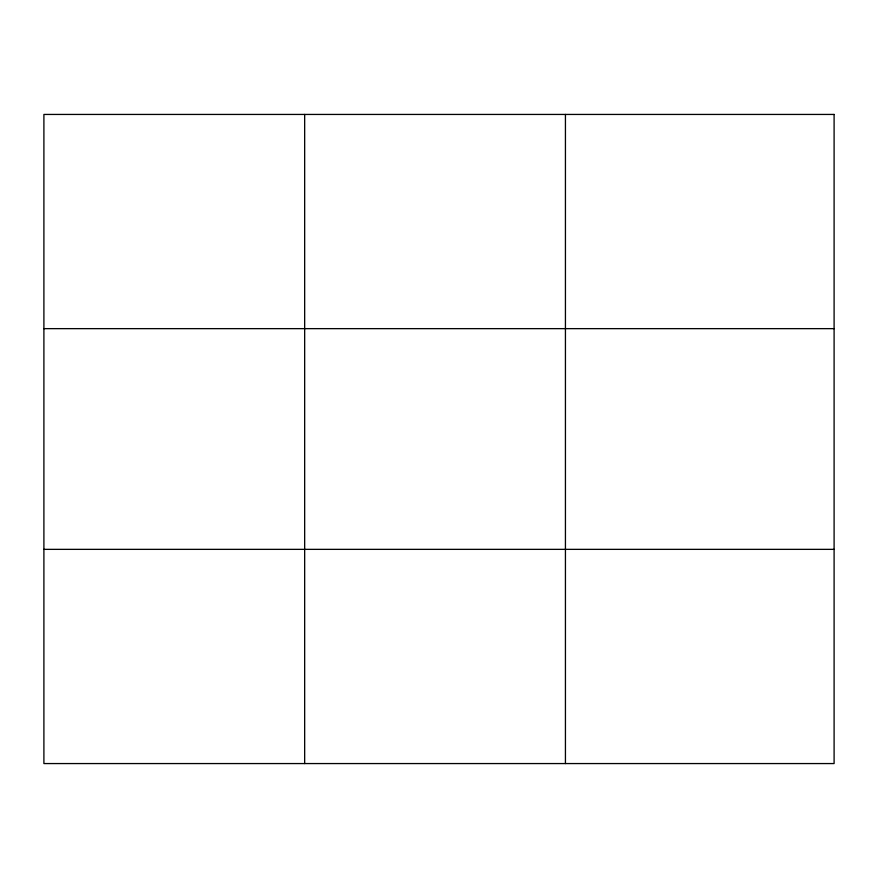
<?xml version="1.0" encoding="UTF-8"?>
<svg xmlns="http://www.w3.org/2000/svg" width="878" height="878" viewBox="0 0 878 878"><rect width="100%" height="100%" fill="white"/><g stroke="black" fill="none" stroke-linecap="round" stroke-linejoin="round"><path stroke-width="1.32" d="M304.666 763.564L304.666 114.436M565.432 763.564L565.432 114.436M43.9 328.646L834.1 328.646M43.9 549.354L834.1 549.354M834.1 114.436L834.1 763.564L43.9 763.564L43.9 114.436L834.1 114.436"/></g></svg>
